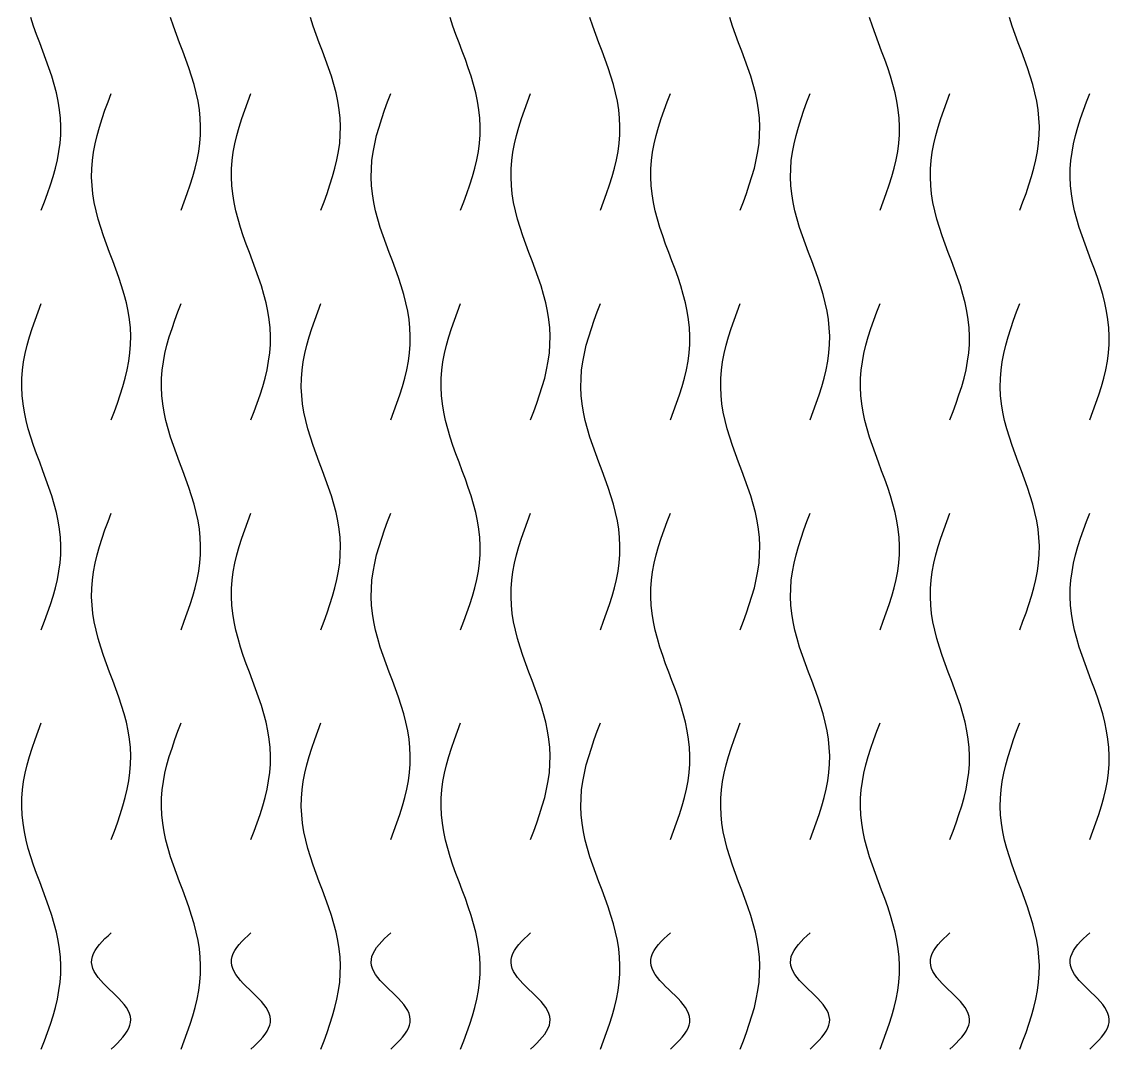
# Model space of a CAD drawing. Header units: millimetres. Extents: x 0.7 to 98.3, y 4 to 96.
# Drawn here: x 0.66 to 47.34, y 4 to 48.08 of the extents above; entities that cross this region are included whole.
import ezdxf

# ---------------------------------------------------------------- set-up
doc = ezdxf.new("R2010")
doc.units = ezdxf.units.MM
doc.layers.add('CUT', color=1, linetype='Continuous')

msp = doc.modelspace()

# ---------------------------------------------------------------- linework, layer by layer
at = {"layer": 'CUT'}
for points in [[(1.5, 40), (1.635, 40.359), (1.766, 40.718), (1.89, 41.077), (2.005, 41.436), (2.106, 41.795), (2.191, 42.154), (2.259, 42.513), (2.307, 42.872), (2.334, 43.231), (2.339, 43.59), (2.323, 43.949), (2.285, 44.308), (2.227, 44.667), (2.151, 45.026), (2.057, 45.385), (1.949, 45.744), (1.829, 46.103), (1.701, 46.462), (1.568, 46.821), (1.432, 47.179), (1.299, 47.538), (1.171, 47.897), (1.051, 48.256)], [(7.5, 40), (7.635, 40.359), (7.766, 40.718), (7.89, 41.077), (8.005, 41.436), (8.106, 41.795), (8.191, 42.154), (8.259, 42.513), (8.307, 42.872), (8.334, 43.231), (8.339, 43.59), (8.323, 43.949), (8.285, 44.308), (8.227, 44.667), (8.151, 45.026), (8.057, 45.385), (7.949, 45.744), (7.829, 46.103), (7.701, 46.462), (7.568, 46.821), (7.432, 47.179), (7.299, 47.538), (7.171, 47.897), (7.051, 48.256)], [(13.5, 40), (13.635, 40.359), (13.766, 40.718), (13.89, 41.077), (14.005, 41.436), (14.106, 41.795), (14.191, 42.154), (14.259, 42.513), (14.307, 42.872), (14.334, 43.231), (14.339, 43.59), (14.323, 43.949), (14.285, 44.308), (14.227, 44.667), (14.151, 45.026), (14.057, 45.385), (13.949, 45.744), (13.829, 46.103), (13.701, 46.462), (13.568, 46.821), (13.432, 47.179), (13.299, 47.538), (13.171, 47.897), (13.051, 48.256)], [(19.5, 40), (19.635, 40.359), (19.766, 40.718), (19.89, 41.077), (20.005, 41.436), (20.106, 41.795), (20.191, 42.154), (20.259, 42.513), (20.307, 42.872), (20.334, 43.231), (20.339, 43.59), (20.323, 43.949), (20.285, 44.308), (20.227, 44.667), (20.151, 45.026), (20.057, 45.385), (19.949, 45.744), (19.829, 46.103), (19.701, 46.462), (19.568, 46.821), (19.432, 47.179), (19.299, 47.538), (19.171, 47.897), (19.051, 48.256)], [(25.5, 40), (25.635, 40.359), (25.766, 40.718), (25.89, 41.077), (26.005, 41.436), (26.106, 41.795), (26.191, 42.154), (26.259, 42.513), (26.307, 42.872), (26.334, 43.231), (26.339, 43.59), (26.323, 43.949), (26.285, 44.308), (26.227, 44.667), (26.151, 45.026), (26.057, 45.385), (25.949, 45.744), (25.829, 46.103), (25.701, 46.462), (25.568, 46.821), (25.432, 47.179), (25.299, 47.538), (25.171, 47.897), (25.051, 48.256)], [(31.5, 40), (31.635, 40.359), (31.766, 40.718), (31.89, 41.077), (32.005, 41.436), (32.106, 41.795), (32.191, 42.154), (32.259, 42.513), (32.307, 42.872), (32.334, 43.231), (32.339, 43.59), (32.323, 43.949), (32.285, 44.308), (32.227, 44.667), (32.151, 45.026), (32.057, 45.385), (31.949, 45.744), (31.829, 46.103), (31.701, 46.462), (31.568, 46.821), (31.432, 47.179), (31.299, 47.538), (31.171, 47.897), (31.051, 48.256)], [(37.5, 40), (37.635, 40.359), (37.766, 40.718), (37.89, 41.077), (38.005, 41.436), (38.106, 41.795), (38.191, 42.154), (38.259, 42.513), (38.307, 42.872), (38.334, 43.231), (38.339, 43.59), (38.323, 43.949), (38.285, 44.308), (38.227, 44.667), (38.151, 45.026), (38.057, 45.385), (37.949, 45.744), (37.829, 46.103), (37.701, 46.462), (37.568, 46.821), (37.432, 47.179), (37.299, 47.538), (37.171, 47.897), (37.051, 48.256)], [(43.5, 40), (43.635, 40.359), (43.766, 40.718), (43.89, 41.077), (44.005, 41.436), (44.106, 41.795), (44.191, 42.154), (44.259, 42.513), (44.307, 42.872), (44.334, 43.231), (44.339, 43.59), (44.323, 43.949), (44.285, 44.308), (44.227, 44.667), (44.151, 45.026), (44.057, 45.385), (43.949, 45.744), (43.829, 46.103), (43.701, 46.462), (43.568, 46.821), (43.432, 47.179), (43.299, 47.538), (43.171, 47.897), (43.051, 48.256)], [(4.5, 31), (4.635, 31.359), (4.766, 31.718), (4.89, 32.077), (5.005, 32.436), (5.106, 32.795), (5.191, 33.154), (5.259, 33.513), (5.307, 33.872), (5.334, 34.231), (5.339, 34.59), (5.323, 34.949), (5.285, 35.308), (5.227, 35.667), (5.151, 36.026), (5.057, 36.385), (4.949, 36.744), (4.829, 37.103), (4.701, 37.462), (4.568, 37.821), (4.432, 38.179), (4.299, 38.538), (4.171, 38.897), (4.051, 39.256), (3.943, 39.615), (3.849, 39.974), (3.773, 40.333), (3.715, 40.692), (3.677, 41.051), (3.661, 41.41), (3.666, 41.769), (3.693, 42.128), (3.741, 42.487), (3.809, 42.846), (3.894, 43.205), (3.995, 43.564), (4.11, 43.923), (4.234, 44.282), (4.365, 44.641), (4.5, 45)], [(10.5, 31), (10.635, 31.359), (10.766, 31.718), (10.89, 32.077), (11.005, 32.436), (11.106, 32.795), (11.191, 33.154), (11.259, 33.513), (11.307, 33.872), (11.334, 34.231), (11.339, 34.59), (11.323, 34.949), (11.285, 35.308), (11.227, 35.667), (11.151, 36.026), (11.057, 36.385), (10.949, 36.744), (10.829, 37.103), (10.701, 37.462), (10.568, 37.821), (10.432, 38.179), (10.299, 38.538), (10.171, 38.897), (10.051, 39.256), (9.943, 39.615), (9.849, 39.974), (9.773, 40.333), (9.715, 40.692), (9.677, 41.051), (9.661, 41.41), (9.666, 41.769), (9.693, 42.128), (9.741, 42.487), (9.809, 42.846), (9.894, 43.205), (9.995, 43.564), (10.11, 43.923), (10.234, 44.282), (10.365, 44.641), (10.5, 45)], [(16.5, 31), (16.635, 31.359), (16.766, 31.718), (16.89, 32.077), (17.005, 32.436), (17.106, 32.795), (17.191, 33.154), (17.259, 33.513), (17.307, 33.872), (17.334, 34.231), (17.339, 34.59), (17.323, 34.949), (17.285, 35.308), (17.227, 35.667), (17.151, 36.026), (17.057, 36.385), (16.949, 36.744), (16.829, 37.103), (16.701, 37.462), (16.568, 37.821), (16.432, 38.179), (16.299, 38.538), (16.171, 38.897), (16.051, 39.256), (15.943, 39.615), (15.849, 39.974), (15.773, 40.333), (15.715, 40.692), (15.677, 41.051), (15.661, 41.41), (15.666, 41.769), (15.693, 42.128), (15.741, 42.487), (15.809, 42.846), (15.894, 43.205), (15.995, 43.564), (16.11, 43.923), (16.234, 44.282), (16.365, 44.641), (16.5, 45)], [(22.5, 31), (22.635, 31.359), (22.766, 31.718), (22.89, 32.077), (23.005, 32.436), (23.106, 32.795), (23.191, 33.154), (23.259, 33.513), (23.307, 33.872), (23.334, 34.231), (23.339, 34.59), (23.323, 34.949), (23.285, 35.308), (23.227, 35.667), (23.151, 36.026), (23.057, 36.385), (22.949, 36.744), (22.829, 37.103), (22.701, 37.462), (22.568, 37.821), (22.432, 38.179), (22.299, 38.538), (22.171, 38.897), (22.051, 39.256), (21.943, 39.615), (21.849, 39.974), (21.773, 40.333), (21.715, 40.692), (21.677, 41.051), (21.661, 41.41), (21.666, 41.769), (21.693, 42.128), (21.741, 42.487), (21.809, 42.846), (21.894, 43.205), (21.995, 43.564), (22.11, 43.923), (22.234, 44.282), (22.365, 44.641), (22.5, 45)], [(28.5, 31), (28.635, 31.359), (28.766, 31.718), (28.89, 32.077), (29.005, 32.436), (29.106, 32.795), (29.191, 33.154), (29.259, 33.513), (29.307, 33.872), (29.334, 34.231), (29.339, 34.59), (29.323, 34.949), (29.285, 35.308), (29.227, 35.667), (29.151, 36.026), (29.057, 36.385), (28.949, 36.744), (28.829, 37.103), (28.701, 37.462), (28.568, 37.821), (28.432, 38.179), (28.299, 38.538), (28.171, 38.897), (28.051, 39.256), (27.943, 39.615), (27.849, 39.974), (27.773, 40.333), (27.715, 40.692), (27.677, 41.051), (27.661, 41.41), (27.666, 41.769), (27.693, 42.128), (27.741, 42.487), (27.809, 42.846), (27.894, 43.205), (27.995, 43.564), (28.11, 43.923), (28.234, 44.282), (28.365, 44.641), (28.5, 45)], [(34.5, 31), (34.635, 31.359), (34.766, 31.718), (34.89, 32.077), (35.005, 32.436), (35.106, 32.795), (35.191, 33.154), (35.259, 33.513), (35.307, 33.872), (35.334, 34.231), (35.339, 34.59), (35.323, 34.949), (35.285, 35.308), (35.227, 35.667), (35.151, 36.026), (35.057, 36.385), (34.949, 36.744), (34.829, 37.103), (34.701, 37.462), (34.568, 37.821), (34.432, 38.179), (34.299, 38.538), (34.171, 38.897), (34.051, 39.256), (33.943, 39.615), (33.849, 39.974), (33.773, 40.333), (33.715, 40.692), (33.677, 41.051), (33.661, 41.41), (33.666, 41.769), (33.693, 42.128), (33.741, 42.487), (33.809, 42.846), (33.894, 43.205), (33.995, 43.564), (34.11, 43.923), (34.234, 44.282), (34.365, 44.641), (34.5, 45)], [(40.5, 31), (40.635, 31.359), (40.766, 31.718), (40.89, 32.077), (41.005, 32.436), (41.106, 32.795), (41.191, 33.154), (41.259, 33.513), (41.307, 33.872), (41.334, 34.231), (41.339, 34.59), (41.323, 34.949), (41.285, 35.308), (41.227, 35.667), (41.151, 36.026), (41.057, 36.385), (40.949, 36.744), (40.829, 37.103), (40.701, 37.462), (40.568, 37.821), (40.432, 38.179), (40.299, 38.538), (40.171, 38.897), (40.051, 39.256), (39.943, 39.615), (39.849, 39.974), (39.773, 40.333), (39.715, 40.692), (39.677, 41.051), (39.661, 41.41), (39.666, 41.769), (39.693, 42.128), (39.741, 42.487), (39.809, 42.846), (39.894, 43.205), (39.995, 43.564), (40.11, 43.923), (40.234, 44.282), (40.365, 44.641), (40.5, 45)], [(46.5, 31), (46.635, 31.359), (46.766, 31.718), (46.89, 32.077), (47.005, 32.436), (47.106, 32.795), (47.191, 33.154), (47.259, 33.513), (47.307, 33.872), (47.334, 34.231), (47.339, 34.59), (47.323, 34.949), (47.285, 35.308), (47.227, 35.667), (47.151, 36.026), (47.057, 36.385), (46.949, 36.744), (46.829, 37.103), (46.701, 37.462), (46.568, 37.821), (46.432, 38.179), (46.299, 38.538), (46.171, 38.897), (46.051, 39.256), (45.943, 39.615), (45.849, 39.974), (45.773, 40.333), (45.715, 40.692), (45.677, 41.051), (45.661, 41.41), (45.666, 41.769), (45.693, 42.128), (45.741, 42.487), (45.809, 42.846), (45.894, 43.205), (45.995, 43.564), (46.11, 43.923), (46.234, 44.282), (46.365, 44.641), (46.5, 45)], [(1.5, 22), (1.635, 22.359), (1.766, 22.718), (1.89, 23.077), (2.005, 23.436), (2.106, 23.795), (2.191, 24.154), (2.259, 24.513), (2.307, 24.872), (2.334, 25.231), (2.339, 25.59), (2.323, 25.949), (2.285, 26.308), (2.227, 26.667), (2.151, 27.026), (2.057, 27.385), (1.949, 27.744), (1.829, 28.103), (1.701, 28.462), (1.568, 28.821), (1.432, 29.179), (1.299, 29.538), (1.171, 29.897), (1.051, 30.256), (0.943, 30.615), (0.849, 30.974), (0.773, 31.333), (0.715, 31.692), (0.677, 32.051), (0.661, 32.41), (0.666, 32.769), (0.693, 33.128), (0.741, 33.487), (0.809, 33.846), (0.894, 34.205), (0.995, 34.564), (1.11, 34.923), (1.234, 35.282), (1.365, 35.641), (1.5, 36)], [(7.5, 22), (7.635, 22.359), (7.766, 22.718), (7.89, 23.077), (8.005, 23.436), (8.106, 23.795), (8.191, 24.154), (8.259, 24.513), (8.307, 24.872), (8.334, 25.231), (8.339, 25.59), (8.323, 25.949), (8.285, 26.308), (8.227, 26.667), (8.151, 27.026), (8.057, 27.385), (7.949, 27.744), (7.829, 28.103), (7.701, 28.462), (7.568, 28.821), (7.432, 29.179), (7.299, 29.538), (7.171, 29.897), (7.051, 30.256), (6.943, 30.615), (6.849, 30.974), (6.773, 31.333), (6.715, 31.692), (6.677, 32.051), (6.661, 32.41), (6.666, 32.769), (6.693, 33.128), (6.741, 33.487), (6.809, 33.846), (6.894, 34.205), (6.995, 34.564), (7.11, 34.923), (7.234, 35.282), (7.365, 35.641), (7.5, 36)], [(13.5, 22), (13.635, 22.359), (13.766, 22.718), (13.89, 23.077), (14.005, 23.436), (14.106, 23.795), (14.191, 24.154), (14.259, 24.513), (14.307, 24.872), (14.334, 25.231), (14.339, 25.59), (14.323, 25.949), (14.285, 26.308), (14.227, 26.667), (14.151, 27.026), (14.057, 27.385), (13.949, 27.744), (13.829, 28.103), (13.701, 28.462), (13.568, 28.821), (13.432, 29.179), (13.299, 29.538), (13.171, 29.897), (13.051, 30.256), (12.943, 30.615), (12.849, 30.974), (12.773, 31.333), (12.715, 31.692), (12.677, 32.051), (12.661, 32.41), (12.666, 32.769), (12.693, 33.128), (12.741, 33.487), (12.809, 33.846), (12.894, 34.205), (12.995, 34.564), (13.11, 34.923), (13.234, 35.282), (13.365, 35.641), (13.5, 36)], [(19.5, 22), (19.635, 22.359), (19.766, 22.718), (19.89, 23.077), (20.005, 23.436), (20.106, 23.795), (20.191, 24.154), (20.259, 24.513), (20.307, 24.872), (20.334, 25.231), (20.339, 25.59), (20.323, 25.949), (20.285, 26.308), (20.227, 26.667), (20.151, 27.026), (20.057, 27.385), (19.949, 27.744), (19.829, 28.103), (19.701, 28.462), (19.568, 28.821), (19.432, 29.179), (19.299, 29.538), (19.171, 29.897), (19.051, 30.256), (18.943, 30.615), (18.849, 30.974), (18.773, 31.333), (18.715, 31.692), (18.677, 32.051), (18.661, 32.41), (18.666, 32.769), (18.693, 33.128), (18.741, 33.487), (18.809, 33.846), (18.894, 34.205), (18.995, 34.564), (19.11, 34.923), (19.234, 35.282), (19.365, 35.641), (19.5, 36)], [(25.5, 22), (25.635, 22.359), (25.766, 22.718), (25.89, 23.077), (26.005, 23.436), (26.106, 23.795), (26.191, 24.154), (26.259, 24.513), (26.307, 24.872), (26.334, 25.231), (26.339, 25.59), (26.323, 25.949), (26.285, 26.308), (26.227, 26.667), (26.151, 27.026), (26.057, 27.385), (25.949, 27.744), (25.829, 28.103), (25.701, 28.462), (25.568, 28.821), (25.432, 29.179), (25.299, 29.538), (25.171, 29.897), (25.051, 30.256), (24.943, 30.615), (24.849, 30.974), (24.773, 31.333), (24.715, 31.692), (24.677, 32.051), (24.661, 32.41), (24.666, 32.769), (24.693, 33.128), (24.741, 33.487), (24.809, 33.846), (24.894, 34.205), (24.995, 34.564), (25.11, 34.923), (25.234, 35.282), (25.365, 35.641), (25.5, 36)], [(31.5, 22), (31.635, 22.359), (31.766, 22.718), (31.89, 23.077), (32.005, 23.436), (32.106, 23.795), (32.191, 24.154), (32.259, 24.513), (32.307, 24.872), (32.334, 25.231), (32.339, 25.59), (32.323, 25.949), (32.285, 26.308), (32.227, 26.667), (32.151, 27.026), (32.057, 27.385), (31.949, 27.744), (31.829, 28.103), (31.701, 28.462), (31.568, 28.821), (31.432, 29.179), (31.299, 29.538), (31.171, 29.897), (31.051, 30.256), (30.943, 30.615), (30.849, 30.974), (30.773, 31.333), (30.715, 31.692), (30.677, 32.051), (30.661, 32.41), (30.666, 32.769), (30.693, 33.128), (30.741, 33.487), (30.809, 33.846), (30.894, 34.205), (30.995, 34.564), (31.11, 34.923), (31.234, 35.282), (31.365, 35.641), (31.5, 36)], [(37.5, 22), (37.635, 22.359), (37.766, 22.718), (37.89, 23.077), (38.005, 23.436), (38.106, 23.795), (38.191, 24.154), (38.259, 24.513), (38.307, 24.872), (38.334, 25.231), (38.339, 25.59), (38.323, 25.949), (38.285, 26.308), (38.227, 26.667), (38.151, 27.026), (38.057, 27.385), (37.949, 27.744), (37.829, 28.103), (37.701, 28.462), (37.568, 28.821), (37.432, 29.179), (37.299, 29.538), (37.171, 29.897), (37.051, 30.256), (36.943, 30.615), (36.849, 30.974), (36.773, 31.333), (36.715, 31.692), (36.677, 32.051), (36.661, 32.41), (36.666, 32.769), (36.693, 33.128), (36.741, 33.487), (36.809, 33.846), (36.894, 34.205), (36.995, 34.564), (37.11, 34.923), (37.234, 35.282), (37.365, 35.641), (37.5, 36)], [(43.5, 22), (43.635, 22.359), (43.766, 22.718), (43.89, 23.077), (44.005, 23.436), (44.106, 23.795), (44.191, 24.154), (44.259, 24.513), (44.307, 24.872), (44.334, 25.231), (44.339, 25.59), (44.323, 25.949), (44.285, 26.308), (44.227, 26.667), (44.151, 27.026), (44.057, 27.385), (43.949, 27.744), (43.829, 28.103), (43.701, 28.462), (43.568, 28.821), (43.432, 29.179), (43.299, 29.538), (43.171, 29.897), (43.051, 30.256), (42.943, 30.615), (42.849, 30.974), (42.773, 31.333), (42.715, 31.692), (42.677, 32.051), (42.661, 32.41), (42.666, 32.769), (42.693, 33.128), (42.741, 33.487), (42.809, 33.846), (42.894, 34.205), (42.995, 34.564), (43.11, 34.923), (43.234, 35.282), (43.365, 35.641), (43.5, 36)], [(4.5, 13), (4.635, 13.359), (4.766, 13.718), (4.89, 14.077), (5.005, 14.436), (5.106, 14.795), (5.191, 15.154), (5.259, 15.513), (5.307, 15.872), (5.334, 16.231), (5.339, 16.59), (5.323, 16.949), (5.285, 17.308), (5.227, 17.667), (5.151, 18.026), (5.057, 18.385), (4.949, 18.744), (4.829, 19.103), (4.701, 19.462), (4.568, 19.821), (4.432, 20.179), (4.299, 20.538), (4.171, 20.897), (4.051, 21.256), (3.943, 21.615), (3.849, 21.974), (3.773, 22.333), (3.715, 22.692), (3.677, 23.051), (3.661, 23.41), (3.666, 23.769), (3.693, 24.128), (3.741, 24.487), (3.809, 24.846), (3.894, 25.205), (3.995, 25.564), (4.11, 25.923), (4.234, 26.282), (4.365, 26.641), (4.5, 27)], [(10.5, 13), (10.635, 13.359), (10.766, 13.718), (10.89, 14.077), (11.005, 14.436), (11.106, 14.795), (11.191, 15.154), (11.259, 15.513), (11.307, 15.872), (11.334, 16.231), (11.339, 16.59), (11.323, 16.949), (11.285, 17.308), (11.227, 17.667), (11.151, 18.026), (11.057, 18.385), (10.949, 18.744), (10.829, 19.103), (10.701, 19.462), (10.568, 19.821), (10.432, 20.179), (10.299, 20.538), (10.171, 20.897), (10.051, 21.256), (9.943, 21.615), (9.849, 21.974), (9.773, 22.333), (9.715, 22.692), (9.677, 23.051), (9.661, 23.41), (9.666, 23.769), (9.693, 24.128), (9.741, 24.487), (9.809, 24.846), (9.894, 25.205), (9.995, 25.564), (10.11, 25.923), (10.234, 26.282), (10.365, 26.641), (10.5, 27)], [(16.5, 13), (16.635, 13.359), (16.766, 13.718), (16.89, 14.077), (17.005, 14.436), (17.106, 14.795), (17.191, 15.154), (17.259, 15.513), (17.307, 15.872), (17.334, 16.231), (17.339, 16.59), (17.323, 16.949), (17.285, 17.308), (17.227, 17.667), (17.151, 18.026), (17.057, 18.385), (16.949, 18.744), (16.829, 19.103), (16.701, 19.462), (16.568, 19.821), (16.432, 20.179), (16.299, 20.538), (16.171, 20.897), (16.051, 21.256), (15.943, 21.615), (15.849, 21.974), (15.773, 22.333), (15.715, 22.692), (15.677, 23.051), (15.661, 23.41), (15.666, 23.769), (15.693, 24.128), (15.741, 24.487), (15.809, 24.846), (15.894, 25.205), (15.995, 25.564), (16.11, 25.923), (16.234, 26.282), (16.365, 26.641), (16.5, 27)], [(22.5, 13), (22.635, 13.359), (22.766, 13.718), (22.89, 14.077), (23.005, 14.436), (23.106, 14.795), (23.191, 15.154), (23.259, 15.513), (23.307, 15.872), (23.334, 16.231), (23.339, 16.59), (23.323, 16.949), (23.285, 17.308), (23.227, 17.667), (23.151, 18.026), (23.057, 18.385), (22.949, 18.744), (22.829, 19.103), (22.701, 19.462), (22.568, 19.821), (22.432, 20.179), (22.299, 20.538), (22.171, 20.897), (22.051, 21.256), (21.943, 21.615), (21.849, 21.974), (21.773, 22.333), (21.715, 22.692), (21.677, 23.051), (21.661, 23.41), (21.666, 23.769), (21.693, 24.128), (21.741, 24.487), (21.809, 24.846), (21.894, 25.205), (21.995, 25.564), (22.11, 25.923), (22.234, 26.282), (22.365, 26.641), (22.5, 27)], [(28.5, 13), (28.635, 13.359), (28.766, 13.718), (28.89, 14.077), (29.005, 14.436), (29.106, 14.795), (29.191, 15.154), (29.259, 15.513), (29.307, 15.872), (29.334, 16.231), (29.339, 16.59), (29.323, 16.949), (29.285, 17.308), (29.227, 17.667), (29.151, 18.026), (29.057, 18.385), (28.949, 18.744), (28.829, 19.103), (28.701, 19.462), (28.568, 19.821), (28.432, 20.179), (28.299, 20.538), (28.171, 20.897), (28.051, 21.256), (27.943, 21.615), (27.849, 21.974), (27.773, 22.333), (27.715, 22.692), (27.677, 23.051), (27.661, 23.41), (27.666, 23.769), (27.693, 24.128), (27.741, 24.487), (27.809, 24.846), (27.894, 25.205), (27.995, 25.564), (28.11, 25.923), (28.234, 26.282), (28.365, 26.641), (28.5, 27)], [(34.5, 13), (34.635, 13.359), (34.766, 13.718), (34.89, 14.077), (35.005, 14.436), (35.106, 14.795), (35.191, 15.154), (35.259, 15.513), (35.307, 15.872), (35.334, 16.231), (35.339, 16.59), (35.323, 16.949), (35.285, 17.308), (35.227, 17.667), (35.151, 18.026), (35.057, 18.385), (34.949, 18.744), (34.829, 19.103), (34.701, 19.462), (34.568, 19.821), (34.432, 20.179), (34.299, 20.538), (34.171, 20.897), (34.051, 21.256), (33.943, 21.615), (33.849, 21.974), (33.773, 22.333), (33.715, 22.692), (33.677, 23.051), (33.661, 23.41), (33.666, 23.769), (33.693, 24.128), (33.741, 24.487), (33.809, 24.846), (33.894, 25.205), (33.995, 25.564), (34.11, 25.923), (34.234, 26.282), (34.365, 26.641), (34.5, 27)], [(40.5, 13), (40.635, 13.359), (40.766, 13.718), (40.89, 14.077), (41.005, 14.436), (41.106, 14.795), (41.191, 15.154), (41.259, 15.513), (41.307, 15.872), (41.334, 16.231), (41.339, 16.59), (41.323, 16.949), (41.285, 17.308), (41.227, 17.667), (41.151, 18.026), (41.057, 18.385), (40.949, 18.744), (40.829, 19.103), (40.701, 19.462), (40.568, 19.821), (40.432, 20.179), (40.299, 20.538), (40.171, 20.897), (40.051, 21.256), (39.943, 21.615), (39.849, 21.974), (39.773, 22.333), (39.715, 22.692), (39.677, 23.051), (39.661, 23.41), (39.666, 23.769), (39.693, 24.128), (39.741, 24.487), (39.809, 24.846), (39.894, 25.205), (39.995, 25.564), (40.11, 25.923), (40.234, 26.282), (40.365, 26.641), (40.5, 27)], [(46.5, 13), (46.635, 13.359), (46.766, 13.718), (46.89, 14.077), (47.005, 14.436), (47.106, 14.795), (47.191, 15.154), (47.259, 15.513), (47.307, 15.872), (47.334, 16.231), (47.339, 16.59), (47.323, 16.949), (47.285, 17.308), (47.227, 17.667), (47.151, 18.026), (47.057, 18.385), (46.949, 18.744), (46.829, 19.103), (46.701, 19.462), (46.568, 19.821), (46.432, 20.179), (46.299, 20.538), (46.171, 20.897), (46.051, 21.256), (45.943, 21.615), (45.849, 21.974), (45.773, 22.333), (45.715, 22.692), (45.677, 23.051), (45.661, 23.41), (45.666, 23.769), (45.693, 24.128), (45.741, 24.487), (45.809, 24.846), (45.894, 25.205), (45.995, 25.564), (46.11, 25.923), (46.234, 26.282), (46.365, 26.641), (46.5, 27)], [(1.5, 4), (1.635, 4.359), (1.766, 4.718), (1.89, 5.077), (2.005, 5.436), (2.106, 5.795), (2.191, 6.154), (2.259, 6.513), (2.307, 6.872), (2.334, 7.231), (2.339, 7.59), (2.323, 7.949), (2.285, 8.308), (2.227, 8.667), (2.151, 9.026), (2.057, 9.385), (1.949, 9.744), (1.829, 10.103), (1.701, 10.462), (1.568, 10.821), (1.432, 11.179), (1.299, 11.538), (1.171, 11.897), (1.051, 12.256), (0.943, 12.615), (0.849, 12.974), (0.773, 13.333), (0.715, 13.692), (0.677, 14.051), (0.661, 14.41), (0.666, 14.769), (0.693, 15.128), (0.741, 15.487), (0.809, 15.846), (0.894, 16.205), (0.995, 16.564), (1.11, 16.923), (1.234, 17.282), (1.365, 17.641), (1.5, 18)], [(7.5, 4), (7.635, 4.359), (7.766, 4.718), (7.89, 5.077), (8.005, 5.436), (8.106, 5.795), (8.191, 6.154), (8.259, 6.513), (8.307, 6.872), (8.334, 7.231), (8.339, 7.59), (8.323, 7.949), (8.285, 8.308), (8.227, 8.667), (8.151, 9.026), (8.057, 9.385), (7.949, 9.744), (7.829, 10.103), (7.701, 10.462), (7.568, 10.821), (7.432, 11.179), (7.299, 11.538), (7.171, 11.897), (7.051, 12.256), (6.943, 12.615), (6.849, 12.974), (6.773, 13.333), (6.715, 13.692), (6.677, 14.051), (6.661, 14.41), (6.666, 14.769), (6.693, 15.128), (6.741, 15.487), (6.809, 15.846), (6.894, 16.205), (6.995, 16.564), (7.11, 16.923), (7.234, 17.282), (7.365, 17.641), (7.5, 18)], [(13.5, 4), (13.635, 4.359), (13.766, 4.718), (13.89, 5.077), (14.005, 5.436), (14.106, 5.795), (14.191, 6.154), (14.259, 6.513), (14.307, 6.872), (14.334, 7.231), (14.339, 7.59), (14.323, 7.949), (14.285, 8.308), (14.227, 8.667), (14.151, 9.026), (14.057, 9.385), (13.949, 9.744), (13.829, 10.103), (13.701, 10.462), (13.568, 10.821), (13.432, 11.179), (13.299, 11.538), (13.171, 11.897), (13.051, 12.256), (12.943, 12.615), (12.849, 12.974), (12.773, 13.333), (12.715, 13.692), (12.677, 14.051), (12.661, 14.41), (12.666, 14.769), (12.693, 15.128), (12.741, 15.487), (12.809, 15.846), (12.894, 16.205), (12.995, 16.564), (13.11, 16.923), (13.234, 17.282), (13.365, 17.641), (13.5, 18)], [(19.5, 4), (19.635, 4.359), (19.766, 4.718), (19.89, 5.077), (20.005, 5.436), (20.106, 5.795), (20.191, 6.154), (20.259, 6.513), (20.307, 6.872), (20.334, 7.231), (20.339, 7.59), (20.323, 7.949), (20.285, 8.308), (20.227, 8.667), (20.151, 9.026), (20.057, 9.385), (19.949, 9.744), (19.829, 10.103), (19.701, 10.462), (19.568, 10.821), (19.432, 11.179), (19.299, 11.538), (19.171, 11.897), (19.051, 12.256), (18.943, 12.615), (18.849, 12.974), (18.773, 13.333), (18.715, 13.692), (18.677, 14.051), (18.661, 14.41), (18.666, 14.769), (18.693, 15.128), (18.741, 15.487), (18.809, 15.846), (18.894, 16.205), (18.995, 16.564), (19.11, 16.923), (19.234, 17.282), (19.365, 17.641), (19.5, 18)], [(25.5, 4), (25.635, 4.359), (25.766, 4.718), (25.89, 5.077), (26.005, 5.436), (26.106, 5.795), (26.191, 6.154), (26.259, 6.513), (26.307, 6.872), (26.334, 7.231), (26.339, 7.59), (26.323, 7.949), (26.285, 8.308), (26.227, 8.667), (26.151, 9.026), (26.057, 9.385), (25.949, 9.744), (25.829, 10.103), (25.701, 10.462), (25.568, 10.821), (25.432, 11.179), (25.299, 11.538), (25.171, 11.897), (25.051, 12.256), (24.943, 12.615), (24.849, 12.974), (24.773, 13.333), (24.715, 13.692), (24.677, 14.051), (24.661, 14.41), (24.666, 14.769), (24.693, 15.128), (24.741, 15.487), (24.809, 15.846), (24.894, 16.205), (24.995, 16.564), (25.11, 16.923), (25.234, 17.282), (25.365, 17.641), (25.5, 18)], [(31.5, 4), (31.635, 4.359), (31.766, 4.718), (31.89, 5.077), (32.005, 5.436), (32.106, 5.795), (32.191, 6.154), (32.259, 6.513), (32.307, 6.872), (32.334, 7.231), (32.339, 7.59), (32.323, 7.949), (32.285, 8.308), (32.227, 8.667), (32.151, 9.026), (32.057, 9.385), (31.949, 9.744), (31.829, 10.103), (31.701, 10.462), (31.568, 10.821), (31.432, 11.179), (31.299, 11.538), (31.171, 11.897), (31.051, 12.256), (30.943, 12.615), (30.849, 12.974), (30.773, 13.333), (30.715, 13.692), (30.677, 14.051), (30.661, 14.41), (30.666, 14.769), (30.693, 15.128), (30.741, 15.487), (30.809, 15.846), (30.894, 16.205), (30.995, 16.564), (31.11, 16.923), (31.234, 17.282), (31.365, 17.641), (31.5, 18)], [(37.5, 4), (37.635, 4.359), (37.766, 4.718), (37.89, 5.077), (38.005, 5.436), (38.106, 5.795), (38.191, 6.154), (38.259, 6.513), (38.307, 6.872), (38.334, 7.231), (38.339, 7.59), (38.323, 7.949), (38.285, 8.308), (38.227, 8.667), (38.151, 9.026), (38.057, 9.385), (37.949, 9.744), (37.829, 10.103), (37.701, 10.462), (37.568, 10.821), (37.432, 11.179), (37.299, 11.538), (37.171, 11.897), (37.051, 12.256), (36.943, 12.615), (36.849, 12.974), (36.773, 13.333), (36.715, 13.692), (36.677, 14.051), (36.661, 14.41), (36.666, 14.769), (36.693, 15.128), (36.741, 15.487), (36.809, 15.846), (36.894, 16.205), (36.995, 16.564), (37.11, 16.923), (37.234, 17.282), (37.365, 17.641), (37.5, 18)], [(43.5, 4), (43.635, 4.359), (43.766, 4.718), (43.89, 5.077), (44.005, 5.436), (44.106, 5.795), (44.191, 6.154), (44.259, 6.513), (44.307, 6.872), (44.334, 7.231), (44.339, 7.59), (44.323, 7.949), (44.285, 8.308), (44.227, 8.667), (44.151, 9.026), (44.057, 9.385), (43.949, 9.744), (43.829, 10.103), (43.701, 10.462), (43.568, 10.821), (43.432, 11.179), (43.299, 11.538), (43.171, 11.897), (43.051, 12.256), (42.943, 12.615), (42.849, 12.974), (42.773, 13.333), (42.715, 13.692), (42.677, 14.051), (42.661, 14.41), (42.666, 14.769), (42.693, 15.128), (42.741, 15.487), (42.809, 15.846), (42.894, 16.205), (42.995, 16.564), (43.11, 16.923), (43.234, 17.282), (43.365, 17.641), (43.5, 18)], [(4.5, 4), (4.635, 4.128), (4.766, 4.256), (4.89, 4.385), (5.005, 4.513), (5.106, 4.641), (5.191, 4.769), (5.259, 4.897), (5.307, 5.026), (5.334, 5.154), (5.339, 5.282), (5.323, 5.41), (5.285, 5.538), (5.227, 5.667), (5.151, 5.795), (5.057, 5.923), (4.949, 6.051), (4.829, 6.179), (4.701, 6.308), (4.568, 6.436), (4.432, 6.564), (4.299, 6.692), (4.171, 6.821), (4.051, 6.949), (3.943, 7.077), (3.849, 7.205), (3.773, 7.333), (3.715, 7.462), (3.677, 7.59), (3.661, 7.718), (3.666, 7.846), (3.693, 7.974), (3.741, 8.103), (3.809, 8.231), (3.894, 8.359), (3.995, 8.487), (4.11, 8.615), (4.234, 8.744), (4.365, 8.872), (4.5, 9)], [(10.5, 4), (10.635, 4.128), (10.766, 4.256), (10.89, 4.385), (11.005, 4.513), (11.106, 4.641), (11.191, 4.769), (11.259, 4.897), (11.307, 5.026), (11.334, 5.154), (11.339, 5.282), (11.323, 5.41), (11.285, 5.538), (11.227, 5.667), (11.151, 5.795), (11.057, 5.923), (10.949, 6.051), (10.829, 6.179), (10.701, 6.308), (10.568, 6.436), (10.432, 6.564), (10.299, 6.692), (10.171, 6.821), (10.051, 6.949), (9.943, 7.077), (9.849, 7.205), (9.773, 7.333), (9.715, 7.462), (9.677, 7.59), (9.661, 7.718), (9.666, 7.846), (9.693, 7.974), (9.741, 8.103), (9.809, 8.231), (9.894, 8.359), (9.995, 8.487), (10.11, 8.615), (10.234, 8.744), (10.365, 8.872), (10.5, 9)], [(16.5, 4), (16.635, 4.128), (16.766, 4.256), (16.89, 4.385), (17.005, 4.513), (17.106, 4.641), (17.191, 4.769), (17.259, 4.897), (17.307, 5.026), (17.334, 5.154), (17.339, 5.282), (17.323, 5.41), (17.285, 5.538), (17.227, 5.667), (17.151, 5.795), (17.057, 5.923), (16.949, 6.051), (16.829, 6.179), (16.701, 6.308), (16.568, 6.436), (16.432, 6.564), (16.299, 6.692), (16.171, 6.821), (16.051, 6.949), (15.943, 7.077), (15.849, 7.205), (15.773, 7.333), (15.715, 7.462), (15.677, 7.59), (15.661, 7.718), (15.666, 7.846), (15.693, 7.974), (15.741, 8.103), (15.809, 8.231), (15.894, 8.359), (15.995, 8.487), (16.11, 8.615), (16.234, 8.744), (16.365, 8.872), (16.5, 9)], [(22.5, 4), (22.635, 4.128), (22.766, 4.256), (22.89, 4.385), (23.005, 4.513), (23.106, 4.641), (23.191, 4.769), (23.259, 4.897), (23.307, 5.026), (23.334, 5.154), (23.339, 5.282), (23.323, 5.41), (23.285, 5.538), (23.227, 5.667), (23.151, 5.795), (23.057, 5.923), (22.949, 6.051), (22.829, 6.179), (22.701, 6.308), (22.568, 6.436), (22.432, 6.564), (22.299, 6.692), (22.171, 6.821), (22.051, 6.949), (21.943, 7.077), (21.849, 7.205), (21.773, 7.333), (21.715, 7.462), (21.677, 7.59), (21.661, 7.718), (21.666, 7.846), (21.693, 7.974), (21.741, 8.103), (21.809, 8.231), (21.894, 8.359), (21.995, 8.487), (22.11, 8.615), (22.234, 8.744), (22.365, 8.872), (22.5, 9)], [(28.5, 4), (28.635, 4.128), (28.766, 4.256), (28.89, 4.385), (29.005, 4.513), (29.106, 4.641), (29.191, 4.769), (29.259, 4.897), (29.307, 5.026), (29.334, 5.154), (29.339, 5.282), (29.323, 5.41), (29.285, 5.538), (29.227, 5.667), (29.151, 5.795), (29.057, 5.923), (28.949, 6.051), (28.829, 6.179), (28.701, 6.308), (28.568, 6.436), (28.432, 6.564), (28.299, 6.692), (28.171, 6.821), (28.051, 6.949), (27.943, 7.077), (27.849, 7.205), (27.773, 7.333), (27.715, 7.462), (27.677, 7.59), (27.661, 7.718), (27.666, 7.846), (27.693, 7.974), (27.741, 8.103), (27.809, 8.231), (27.894, 8.359), (27.995, 8.487), (28.11, 8.615), (28.234, 8.744), (28.365, 8.872), (28.5, 9)], [(34.5, 4), (34.635, 4.128), (34.766, 4.256), (34.89, 4.385), (35.005, 4.513), (35.106, 4.641), (35.191, 4.769), (35.259, 4.897), (35.307, 5.026), (35.334, 5.154), (35.339, 5.282), (35.323, 5.41), (35.285, 5.538), (35.227, 5.667), (35.151, 5.795), (35.057, 5.923), (34.949, 6.051), (34.829, 6.179), (34.701, 6.308), (34.568, 6.436), (34.432, 6.564), (34.299, 6.692), (34.171, 6.821), (34.051, 6.949), (33.943, 7.077), (33.849, 7.205), (33.773, 7.333), (33.715, 7.462), (33.677, 7.59), (33.661, 7.718), (33.666, 7.846), (33.693, 7.974), (33.741, 8.103), (33.809, 8.231), (33.894, 8.359), (33.995, 8.487), (34.11, 8.615), (34.234, 8.744), (34.365, 8.872), (34.5, 9)], [(40.5, 4), (40.635, 4.128), (40.766, 4.256), (40.89, 4.385), (41.005, 4.513), (41.106, 4.641), (41.191, 4.769), (41.259, 4.897), (41.307, 5.026), (41.334, 5.154), (41.339, 5.282), (41.323, 5.41), (41.285, 5.538), (41.227, 5.667), (41.151, 5.795), (41.057, 5.923), (40.949, 6.051), (40.829, 6.179), (40.701, 6.308), (40.568, 6.436), (40.432, 6.564), (40.299, 6.692), (40.171, 6.821), (40.051, 6.949), (39.943, 7.077), (39.849, 7.205), (39.773, 7.333), (39.715, 7.462), (39.677, 7.59), (39.661, 7.718), (39.666, 7.846), (39.693, 7.974), (39.741, 8.103), (39.809, 8.231), (39.894, 8.359), (39.995, 8.487), (40.11, 8.615), (40.234, 8.744), (40.365, 8.872), (40.5, 9)], [(46.5, 4), (46.635, 4.128), (46.766, 4.256), (46.89, 4.385), (47.005, 4.513), (47.106, 4.641), (47.191, 4.769), (47.259, 4.897), (47.307, 5.026), (47.334, 5.154), (47.339, 5.282), (47.323, 5.41), (47.285, 5.538), (47.227, 5.667), (47.151, 5.795), (47.057, 5.923), (46.949, 6.051), (46.829, 6.179), (46.701, 6.308), (46.568, 6.436), (46.432, 6.564), (46.299, 6.692), (46.171, 6.821), (46.051, 6.949), (45.943, 7.077), (45.849, 7.205), (45.773, 7.333), (45.715, 7.462), (45.677, 7.59), (45.661, 7.718), (45.666, 7.846), (45.693, 7.974), (45.741, 8.103), (45.809, 8.231), (45.894, 8.359), (45.995, 8.487), (46.11, 8.615), (46.234, 8.744), (46.365, 8.872), (46.5, 9)]]:
    msp.add_lwpolyline(points, dxfattribs=at)

doc.saveas('drawing.dxf')
